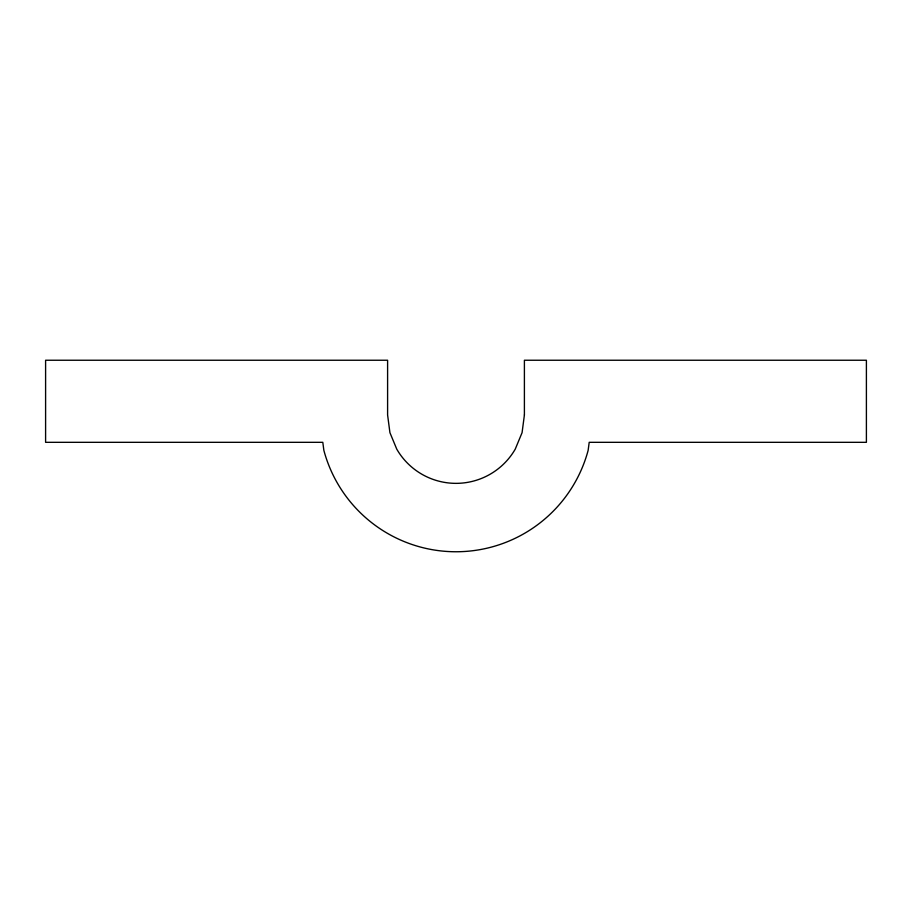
<?xml version="1.0" encoding="UTF-8"?>
<svg xmlns="http://www.w3.org/2000/svg" width="912" height="912" viewBox="0 0 912 912"><rect width="100%" height="100%" fill="white"/><g stroke="black" fill="none" stroke-linecap="round" stroke-linejoin="round"><path stroke-width="1.37" d="M524.4 414.96L522.074 432.664L515.234 449.16A68.4 68.4 0 0 1 396.766 449.16L389.926 432.664L387.6 414.96L387.6 360.24L45.6 360.24L45.6 442.32L322.802 442.32L323.863 450.368A136.8 136.8 0 0 0 588.137 450.368L589.198 442.32L866.4 442.32L866.4 360.24L524.4 360.24L524.4 414.96"/></g></svg>
